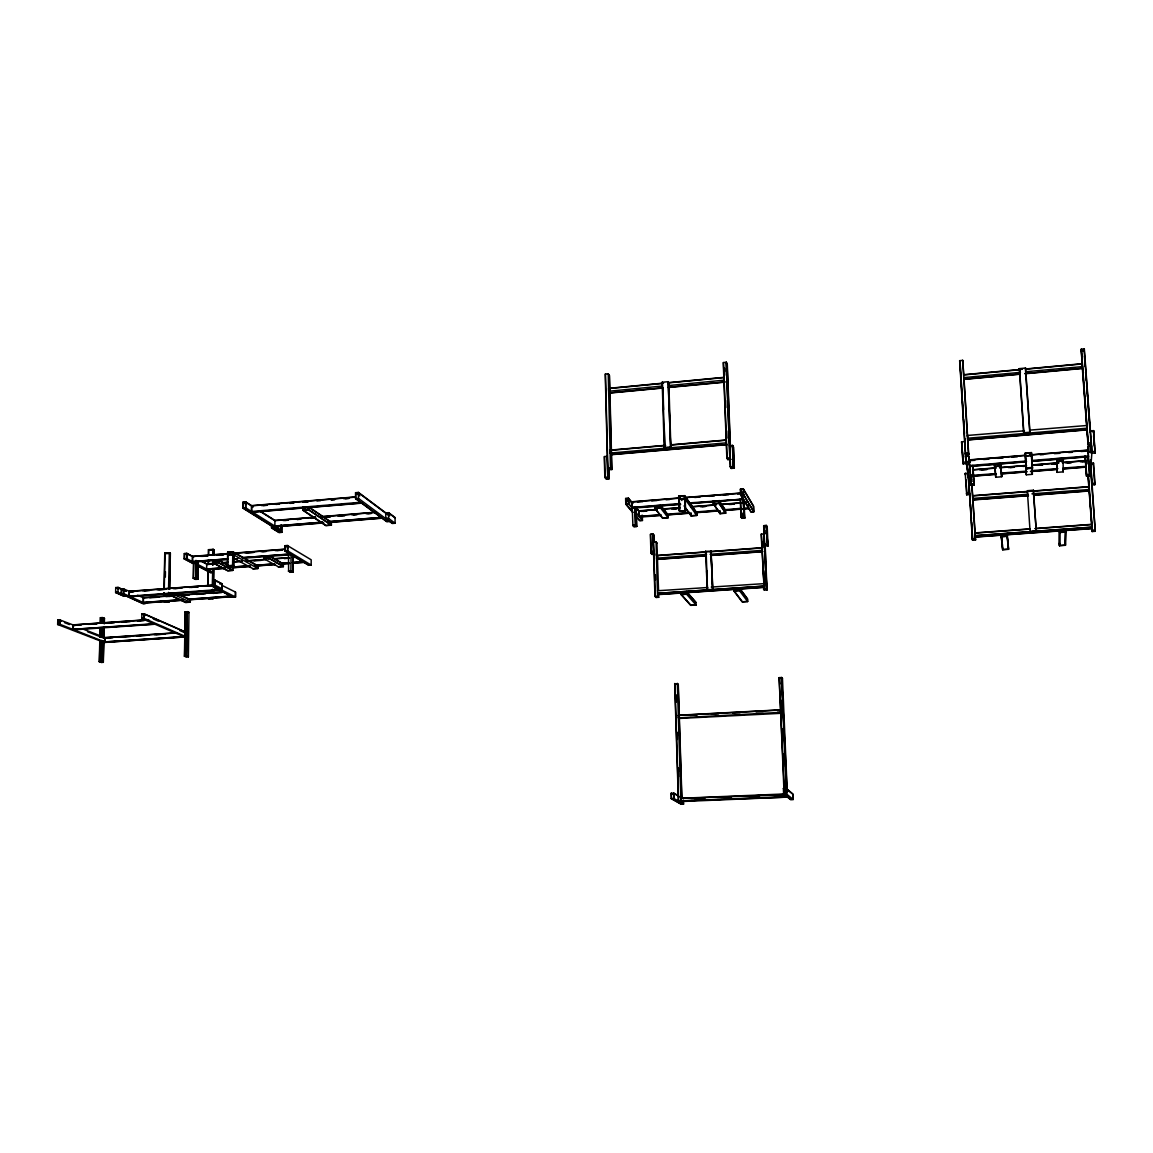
<?xml version="1.0" encoding="UTF-8"?>
<svg xmlns="http://www.w3.org/2000/svg" width="1153" height="1153" viewBox="0 0 1153 1153"><rect width="100%" height="100%" fill="white"/><g stroke="black" fill="none" stroke-linecap="round" stroke-linejoin="round"><path stroke-width="1.5" d="M389.527 521.43L386.716 521.66L355.556 498.687L355.556 492.691L358.482 492.446L389.685 515.809M358.482 492.446L358.482 498.442L355.556 498.687M331.228 525.019L331.228 522.496L308.355 506.96L302.965 507.406L302.951 510.001L325.982 525.437L331.228 525.019L308.341 509.554L302.951 510.001M331.401 525.177L331.401 522.309L308.528 506.758L308.514 509.712L331.401 525.177L325.809 525.638L302.778 510.202L302.792 507.234L307.289 510.318M308.341 509.554L308.355 506.96M285.079 551.12L287.688 550.918L287.731 545.47L285.108 545.686L285.079 551.12L308.615 565.273L311.166 565.085L311.195 559.81L287.573 545.657L285.281 545.83L285.238 550.932L308.773 565.1L311.007 564.927M1063.037 458.231L1063.239 471.851L1057.056 472.355L1057.114 458.721L1063.037 458.231L1063.21 460.796L1057.301 461.286L1057.243 472.154L1057.056 469.631M281.173 524.673L281.13 529.976L278.738 530.178L243.081 507.94L243.139 502.405L245.632 502.189L253.04 506.873M278.565 530.366L281.303 530.149L281.332 525.898M281.577 532.182L274.111 527.526L271.704 527.728L279.199 532.383L281.577 532.182L281.62 526.892M271.56 525.076L271.531 527.915L279.026 532.571L281.75 532.355L281.793 526.705M283.206 566.454L283.22 564.134L269.153 555.919L269.139 558.283L283.206 566.454L278.435 566.815L264.123 558.845L264.138 556.15L268.39 558.6M283.364 566.599L283.393 563.947L269.326 555.746L269.298 558.441L283.364 566.599L278.277 566.988M311.166 565.085L287.529 550.759L287.573 545.657M288.509 553.152L288.61 571.182L292.747 572.09L292.862 555.919M290.887 571.009L291.104 554.334M290.383 572.306L292.977 572.119L293.093 555.948M322.667 522.251L274.875 526.128L274.918 520.421L315.605 517.077M251.585 511.37L251.642 505.864L355.311 497.145M252.896 568.905L257.955 568.515L257.984 565.878L232.834 551.739L227.631 552.143L227.458 565.748L228.64 566.296M1059.448 545.7L1059.607 529.789L1059.621 545.513L1065.271 545.11L1065.588 529.169L1065.79 532.081L1065.473 545.283L1059.448 545.7L1059.391 529.631L1059.593 532.527L1065.79 532.081M232.575 570.274L217.672 562.232L212.887 562.606L227.862 570.634L232.575 570.274L232.603 567.968L217.715 559.897M233.886 555.054L233.742 565.95L232.575 565.402L232.834 551.739M232.733 570.432L232.762 567.795L217.874 559.709L217.831 562.39L232.733 570.432L227.703 570.807L212.728 562.779L217.831 562.39M233.511 565.921L233.655 555.04L227.602 554.867L228.784 555.415M235.443 592.296L235.385 596.894L233.338 597.052L213.449 586.949M215.683 586.949L213.305 587.122L233.194 597.211L235.529 597.038L235.587 592.138L221.707 585.234M281.75 532.355L242.894 508.142L242.966 502.232L245.82 501.987L253.213 506.671M245.632 502.189L245.575 507.738L281.303 530.149M245.82 501.987L245.748 507.896L242.894 508.142M215.697 581.962L212.7 580.348L215.107 580.175L222.183 583.822L222.111 588.837L214.876 585.061L214.948 580.334L222.039 583.994L221.967 588.679L219.877 588.837M215.107 580.175L215.034 585.22L212.628 585.393L235.529 597.038M227.689 565.777L227.833 554.881M197.783 579.195L198.071 561.439M195.477 579.411L198.013 579.224L198.302 561.468M207.9 586.286L208.145 570.605M208.246 563.644L208.304 560.156M208.39 554.924L208.462 549.707L213.103 549.347L214.083 549.88L214.011 555.112M208.117 586.315L208.347 570.634M208.462 563.658L208.506 560.185M208.592 554.953L208.679 549.722M212.411 589.471L212.368 592.959L212.498 589.428M212.469 585.983L212.671 572.047M212.786 565.071L212.858 559.839M212.93 554.622L213.017 549.39L213.881 549.866L213.795 555.083M212.556 585.94L212.815 568.515M212.858 565.028L212.945 559.796M213.017 554.564L213.103 549.347M212.786 585.22L212.858 580.492M198.186 566.224L210.552 572.681L213.031 572.493L213.089 569.02M213.233 593.391L213.291 589.918M213.42 581.198L213.593 569.02M213.435 593.42L213.492 589.932M213.622 581.227L213.795 569.034M193.545 563.788L184.278 558.946L184.365 553.57L186.916 553.382L193.618 556.928M193.704 563.615L184.437 558.758L184.523 553.728L186.757 553.555L193.545 557.058M188.386 656.864L186.469 656.129L187.233 611.623L188.962 612.43L188.386 656.864L184.437 656.244L185.215 611.739L189.15 612.445L187.06 612.589M185.402 611.753L184.624 656.259L186.368 656.965M194.526 562.794L186.671 558.585L186.757 553.555M186.916 553.382L186.829 558.744L184.278 558.946M187.305 611.594L186.541 656.1L184.437 656.244M190.274 602.183L171.148 593.146L171.105 595.625L185.647 602.515L190.274 602.183L190.317 599.733L175.847 592.801L175.804 595.279L143.361 597.701L143.26 602.572L180.963 599.848M195.563 579.354L193.257 578.287L193.531 562.275M193.762 562.289L193.488 578.302L198.013 579.224M195.707 578.143L195.996 560.344L195.794 578.1L193.257 578.287M163.913 596.26L163.971 592.671M164.043 589.068L164.764 553.137L169.332 552.777L168.569 588.779M164.115 596.274L164.187 592.685M164.259 589.097L164.965 553.166M165.34 577.004L165.441 571.629M168.424 595.957L168.569 592.325M169.332 596.389L169.405 592.801M169.477 589.212L170.154 553.296L164.764 553.137M169.534 596.418L169.606 592.815M169.678 589.226L170.37 553.325L169.26 552.835M190.13 602.039L185.792 602.356L171.249 595.467L171.293 593.291L175.688 592.959L190.173 599.906M175.688 592.959L175.66 595.135L171.249 595.467M184.682 636.96L141.79 618.584L141.891 613.944L144.067 613.785L185.085 631.801M184.999 636.254L143.837 618.296L143.923 613.944L142.021 614.073M144.067 613.785L143.966 618.44L141.79 618.584M125.749 595.885L123.429 596.058L115.617 592.541L115.732 587.569L118.067 587.396L126.095 591.042M118.067 587.396L117.952 592.368L115.617 592.541M121.569 589.068L121.454 593.723L143.246 603.538L145.249 603.394M218.421 589.572L129.165 596.216L129.28 591.273L213.089 585.09M129.251 596.087L129.352 591.46L214.876 585.061M101.349 662.427L99.273 661.721L99.821 640.592M99.907 637.076L100.138 628.27M100.282 622.995L100.412 617.705L102.458 617.561L102.329 622.851L102.401 617.604L104.462 618.397L104.332 623.672M99.461 661.736L100.008 640.607M100.109 637.09L100.325 628.284M100.47 623.009L100.599 617.734L104.462 618.397M103.871 641.241L103.338 662.326L101.32 661.591L101.81 640.491L101.32 661.591L103.15 662.312L103.684 641.227M101.896 636.975L102.127 628.169L101.954 636.932M103.77 637.71L104.044 627.174M104.13 623.658L104.274 618.383M103.972 637.724L104.231 627.189M105.831 642.221L104.952 641.875L105.067 637.753L176.596 632.911M57.65 624.479L57.794 619.882L59.927 619.723L59.783 624.321L57.65 624.479L103.972 642.365L184.494 636.946L103.842 642.509M59.653 624.191L59.783 619.882L57.924 620.011L57.794 624.321L59.653 624.191L105.889 642.38M1082.119 365.184L1081.341 349.2L1088.23 444.582L1081.154 349.157L1084.31 348.869L1092.078 453.187M1082.436 366.495L1082.364 368.47L1025.003 373.774M1084.036 350.728L1084.31 348.869M1087.005 428.08L1086.919 429.665L967.799 439.769M1088.028 444.64L1088.129 442.997L1091.329 442.723L1091.214 444.381L1088.028 444.64L1086.847 428.757M1087.928 452.927L1088.346 445.995L1091.545 445.735L1091.084 452.668M1088.129 457.496L1089.7 476.002L1086.53 476.247L1085.449 456.228M1088.144 453.1L1088.562 446.168L1088.043 463.938M1090.334 432.577L1090.637 430.934M1091.026 444.337L1091.113 442.795M1091.862 528.016L1092.122 531.519L1095.235 531.302L1090.45 459.802M1090.911 452.87L1091.358 445.937M1089.513 475.958L1089.801 474.445L1086.63 474.705M1090.291 464.818L1090.522 461.344M1090.493 464.789L1090.579 463.347L1091.992 484.923M1089.196 489.376L1089.124 490.991L1033.78 495.271M1090.507 470.395L1091.992 451.616M1093.318 432.274L1093.433 430.703L1095.076 452.985L1091.877 453.244L1084.108 348.941M1093.52 432.303L1093.635 430.631L1090.435 430.891M1093.188 464.573L1093.491 463.059L1090.392 463.319M1094.874 452.956L1094.99 451.428M1095.076 452.985L1093.635 430.631M1091.689 525.71L1091.79 524.327L1035.163 528.478M1094.701 484.707L1093.289 463.131M1095.004 483.251L1094.889 484.736L1091.79 484.981L1091.891 483.496L1095.004 483.251L1093.491 463.059M1092.122 531.519L1092.222 530.164L1095.35 529.933M1095.047 531.274L1095.148 529.991M608.899 469.747L611.897 469.502L609.49 375.575L608.222 373.745L605.239 374.033L607.833 477.097L609.13 478.639L606.118 478.899L604.821 477.342L604.302 456.574L607.314 456.314M730.411 446.816L727.298 364.146L726.332 362.258L723.262 362.561L726.837 458.029L727.802 459.658L730.887 459.398M662.182 382.263L668.25 381.686L668.812 382.594L670.887 447.811L670.325 446.975L664.2 447.508L662.182 382.263L662.744 383.171M608.597 388.345L663.551 383.099M668.87 382.594L723.825 377.348M661.808 383.502L608.64 388.575L608.698 391.141L609.937 393.058L662.989 388.028M668.899 382.839L723.853 377.593M608.669 391.271L661.894 386.082M668.956 385.534L723.954 380.187L724.891 382.162L668.308 387.523M609.894 392.813L662.961 387.783M668.264 387.278L724.848 381.917M965.724 462.036L965.969 463.52L959.656 360.673L962.726 360.37L963.764 374.653M1081.067 351.06L1084.224 350.771M1019.324 368.629L1025.579 368.052L1030.004 433.067L1029.975 432.231L1023.677 432.764L1023.72 433.6L1019.324 368.629L1019.382 369.551M963.62 374.725L1022.495 369.263M1082.235 363.699L1025.579 368.974L1025.579 368.052M963.634 374.956L1020.29 369.695M1025.593 369.205L1082.249 363.944M963.793 377.607L1020.463 372.361M1025.766 371.742L1082.451 366.625M964.038 379.164L1019.612 374.033M1024.988 373.529L1082.35 368.239M1019.627 374.264L964.052 379.395L963.793 377.478M610.168 450.117L665.483 445.289M670.844 444.813L726.159 439.985M665.526 445.519L610.211 450.362L610.283 452.942L611.522 454.7L727.24 444.654M670.887 445.058L726.203 440.215M610.24 453.086L726.289 442.853M611.479 454.469L727.197 444.424M729.489 445.721L732.587 445.447L733.539 447.119L734.331 468.161L731.233 468.421L730.281 466.806L726.332 362.258M1024.44 430.818L967.396 435.459L967.641 437.102M1029.773 430.127L1086.818 425.5M610.629 467.916L607.617 468.176L609.043 469.689M726.837 458.029L729.935 457.755M959.858 360.702L966.171 463.564L963.072 463.794L961.559 441.801L964.657 441.541M355.254 496.914L251.585 505.634L251.513 511.514L360.673 502.276M261.645 505.605L267.006 505.158M275.927 504.409L279.502 504.106M290.21 503.212L293.784 502.91M302.706 502.16L308.053 501.714M316.989 500.964L320.548 500.661M331.271 499.768L334.831 499.465M343.767 498.716L349.114 498.255M263.36 505.605L266.934 505.302M290.138 503.357L293.712 503.054M304.421 502.146L307.995 501.843M331.199 499.898L334.774 499.595M345.482 498.701L349.056 498.399M604.821 477.342L607.833 477.097M730.281 466.806L733.394 466.547L734.331 468.161M608.64 468.248L608.899 478.61L606.262 478.826L605.051 477.385L604.532 456.602M734.115 468.118L733.222 466.619L732.429 445.519L733.308 447.076L734.115 468.118L731.391 468.349L730.512 466.85L729.705 445.75L730.598 447.321M252.593 512.004L304.392 507.68M307.966 507.392L361.552 502.924M252.651 512.235L361.61 503.155M968.722 454.541L965.623 454.801L965.378 453.215L968.477 452.956L968.722 454.541L967.843 440.345M302.778 510.202L308.514 509.712M966.171 463.549L965.551 456.17L968.664 455.911L969.687 462.627M1032.511 468.233L1031.459 452.581L1025.103 453.1L1026.156 468.738L1032.511 468.233L1032.468 467.441L1026.112 467.945M1025.32 453.273L1031.272 452.783L1031.445 455.377L1025.493 455.867L1025.32 453.273L1026.285 474.805L1032.411 474.315L1032.223 471.447M1026.026 455.19L969.269 459.86L969.63 465.668M1029.571 454.902L1088.101 450.074L1089.599 474.517M969.284 460.09L1026.04 455.421M1029.586 455.132L1088.115 450.319M969.385 460.652L974.703 460.335M983.552 459.485L988.87 459.182M997.72 458.317L1003.038 458.015M1011.887 457.15L1017.22 456.847M1025.305 456.069L1031.661 455.55M1040.237 454.815L1043.768 454.527M1054.404 453.648L1059.722 453.345M1068.572 452.495L1072.131 452.336M1080.966 451.472L1086.299 451.169M1088.98 451.717L1091.776 451.486M962.813 462.223L969.024 461.762L970.307 470.078M1095.191 451.356L1088.792 451.918L1088.346 445.995M320.923 516.645L375.763 512.163M274.99 520.637L315.677 517.308M320.981 516.875L375.82 512.379M283.061 520.522L288.365 520.089M297.2 519.369L300.731 519.066M311.339 518.201L314.87 517.913M325.477 517.048L330.767 516.616L325.405 517.193M337.843 516.04L344.906 515.463M351.982 514.887L357.271 514.454L353.683 514.872M366.106 513.719L371.41 513.287M284.762 520.507L288.293 520.219M297.128 519.499L300.674 519.21M311.267 518.346L314.812 518.057M339.544 516.025L344.848 515.593M367.821 513.719L371.352 513.431M388.619 512.667L385.779 512.898L385.794 518.677L388.633 518.446L388.619 512.667L395.075 517.538L395.104 523.26L392.294 523.476L358.295 498.269M969.615 465.538L1026.415 461.041M1031.733 460.465L1088.533 455.968M1000.573 465.898L994.751 466.374L994.578 463.823L1000.4 463.347L1001.611 476.607L1001.453 474.099M969.731 466.216L996.307 464.054M999.853 463.765L1026.444 461.589M1031.762 461.157L1058.353 458.995M1061.899 458.707L1088.475 456.53M969.745 466.446L1026.458 461.82M1031.776 461.387L1088.49 456.761M1063.426 460.969L1057.114 461.488L1056.912 458.548M274.947 525.984L322.725 522.107M328.043 521.675L381.139 517.366M329.744 521.675L381.081 517.51M972.599 469.732L995.933 467.844M999.521 467.556L1026.444 465.365M1031.834 464.933L1058.757 462.757M1062.345 462.454L1085.679 460.566M972.613 469.963L995.947 468.075M999.536 467.787L1026.458 465.596M1031.849 465.163L1058.771 462.973M1062.36 462.684L1085.694 460.796M275.884 526.575L321.86 522.857M330.695 522.136L381.974 517.985M275.956 526.806L323.69 522.929M330.752 522.352L382.032 518.201M632.709 512.451L625.776 504.207L625.632 498.485L628.529 498.24L632.766 503.385M740.399 489.189L743.382 488.944L753.586 506.167L753.817 511.788L750.92 512.018L740.63 494.997L740.399 489.189L753.817 511.788M979.877 469.92L987.054 469.329M1008.558 467.585L1013.934 467.152M1022.898 466.432L1026.487 466.143M1037.239 465.264L1042.615 464.832M1051.579 464.111L1056.955 463.665L1053.381 464.097M1065.92 462.944L1071.296 462.512M1080.26 461.776L1085.636 461.344M632.593 503.573L628.356 498.442L625.82 498.644L625.964 504.02L632.882 512.263M981.679 469.905L987.054 469.458M1010.359 467.57L1013.948 467.282M1039.04 465.25L1042.629 464.962M1067.721 462.929L1071.31 462.641M1082.076 461.762L1085.65 461.474M271.531 527.915L274.284 527.699M684.709 498.557L678.771 499.033L685.228 499.278L685.603 510.909L679.146 510.664L678.67 496.121L684.608 495.646L696.743 512.653L696.83 515.463L691.094 515.91L685.963 508.877M684.075 505.864L691.267 515.722L696.657 515.305L696.571 512.84L684.421 495.833L678.872 496.294L678.944 498.831L684.507 498.384L696.83 515.463M969.716 494.507L966.718 494.752L965.248 473.422L968.261 473.177M1026.357 468.68L1032.281 467.498L1026.357 468.68L1025.507 456.098M389.354 521.271L386.889 521.459L355.729 498.485L355.744 492.864L358.309 492.648L387.927 514.829M679.866 497.909L631.469 501.814L631.628 507.507L680.083 503.515M685.242 497.476L740.817 493.008M631.513 502.031L679.91 498.139M685.286 497.707L740.846 493.239M637.422 502.088L642.798 501.656M651.748 500.935L657.124 500.503M666.074 499.782L669.648 499.494M694.711 497.476L700.073 497.044M709.023 496.323L714.399 495.891M723.349 495.17L728.725 494.738M737.675 494.032L743.036 493.599M972.916 475.324L995.918 473.595M1001.222 473.047L1025.997 471.188M1031.286 470.626L1057.834 468.622M1063.124 468.06L1086.14 466.345M973.046 475.973L996.365 474.099M1001.741 473.667L1026.862 471.649M1032.238 471.217L1057.359 469.199M1062.735 468.767L1086.054 466.893M625.964 504.02L628.5 503.818L632.219 508.214L680.573 504.351M740.803 494.796L743.426 494.579L753.63 511.629L751.093 511.831L740.803 494.796L740.601 489.348L743.209 489.131L753.413 506.354L753.63 511.629M973.06 476.203L996.379 474.33M1001.77 473.897L1026.876 471.88M1030.465 471.591L1057.373 469.43M1062.749 468.997L1086.068 467.124M625.776 504.207L628.688 503.976L628.529 498.24M740.63 494.997L743.613 494.752L743.382 488.944M394.917 523.087L392.467 523.289L385.981 518.475L388.446 518.274L395.104 523.26M995.731 477.256L1001.813 476.765L1000.588 463.146L1000.775 466.057L994.563 466.561L994.376 463.65L995.731 477.256L995.543 474.387M971.648 479.893L969.024 480.095L966.099 461.82L968.823 461.589L970.365 471.577M971.849 480.052L968.837 480.297L965.81 457.77L965.911 462.007M689.018 502.924L743.224 499.134L718.146 501.123M654.962 505.821L660.41 505.389L667.918 515.088L668.005 517.538L662.658 517.956L655.034 508.329L654.962 505.821L657.138 508.588M718.982 500.719L713.448 501.151L713.534 503.674L720.077 513.474L725.511 513.056L719.068 503.241L718.982 500.719L725.424 510.577M631.657 507.378L657.253 505.98M660.828 505.706L680.529 504.135M689.494 503.414L714.572 501.411M689.523 503.645L743.267 499.35M971.792 481.45L968.779 481.695L969.024 483.165M971.619 481.507L968.981 481.723L969.197 483.107M655.034 508.329L660.482 507.896L668.178 517.711L662.485 518.158L654.861 508.516L654.774 505.663L656.951 508.43M713.534 503.674L719.068 503.241M654.861 508.516L660.669 508.055L660.583 505.201L668.091 514.901L668.178 517.711M713.361 503.875L719.256 503.4L725.698 513.215L719.904 513.661L713.361 503.875L713.26 500.993L715.321 503.976M970.826 483.885L973.91 483.64L974.141 485.154L971.071 485.399L969.716 466.014M656.85 509.439L638.935 510.851L639.093 516.458L660.626 514.627M662.226 509.006L680.126 507.594M690.878 506.743L715.955 504.755M719.53 504.466L746.395 502.333M656.893 509.655L638.978 511.067L639.122 516.328L661.101 515.232M664.056 509.093L680.169 507.81M692.708 506.816L715.984 504.971M721.36 504.538L746.423 502.564M641.299 511.399L646.66 510.966M671.695 508.992L677.07 508.559M700.318 506.729L705.679 506.297M728.927 504.452L734.302 504.034L730.699 504.452M643.057 511.384L646.631 511.11M673.453 508.977L677.042 508.689M702.076 506.715L705.65 506.426M679.146 510.664L685.603 510.909M685.386 510.88L684.551 498.615L685.386 510.88L679.362 510.693L678.987 499.062L679.665 506.34M208.462 549.707L213.881 549.866M667.774 514.195L689.292 512.379M694.654 512.091L717.973 510.13M725.107 509.698L741.264 508.3M744.824 508.142L748.801 508.343L725.525 510.174M165.787 553.685L170.37 553.325M209.457 550.255L214.083 549.88M666.463 514.8L689.739 512.984M695.1 512.552L718.377 510.736M639.656 517.135L661.145 515.449M666.506 515.016L689.768 513.2M695.144 512.782L718.405 510.952M723.781 510.534L748.83 508.559M227.804 552.301L232.675 551.912L257.825 566.051L257.811 568.371L253.055 568.732L233.555 558.167M642.336 516.313L642.452 520.479L639.641 520.695L636.182 516.573M1036.259 531.317L1033.463 490.212L1027.337 490.702L1030.105 531.764L1036.23 530.639L1033.304 490.919M228.006 553.584L192.508 556.337L192.421 561.684L227.934 558.931M235.111 553.022L284.82 549.145M228.078 553.786L192.58 556.553L192.493 561.554L228.006 558.801M235.169 553.224L284.877 549.361M972.685 495.689L1089.008 486.624M972.7 495.905L1028.173 491.596M1031.748 491.308L1089.008 486.854M200.708 556.38L207.799 555.832M216.663 555.141L223.754 554.593M237.95 553.483L234.39 553.757L237.878 553.613M245.041 552.936L253.905 552.244M260.996 551.696L266.314 551.278M275.178 550.586L282.269 550.039M202.409 556.366L207.727 555.962M218.364 555.126L223.696 554.723M246.742 552.921L253.833 552.373M262.697 551.682L266.242 551.408M276.893 550.572L282.211 550.168M227.761 554.679L232.647 554.305L257.955 568.515M184.437 558.758L186.671 558.585M285.238 550.932L287.529 550.759M1028.346 494.233L972.858 498.399L973.089 499.97L1028.418 495.689M1031.921 493.83L1089.21 489.521M636.73 526.431L635.577 525.076L632.68 525.307L633.847 526.662L636.73 526.431L636.197 507.19M740.975 516.919L743.944 516.688L744.809 518.072L741.84 518.302L740.975 516.919L740.284 499.163M973.06 499.739L1028.404 495.459M1033.765 495.041L1089.109 490.76M639.468 511.673L635.937 507.234L636.514 526.402L633.991 526.604L632.896 525.336L632.06 502.521M740.5 499.191L741.177 516.948L741.999 518.245L744.593 518.043L743.094 498.975M290.167 554.002L242.216 557.706L290.095 554.146M193.459 562.059L227.227 559.666M234.261 558.917L237.821 558.643M244.912 558.095L291.104 554.737M269.139 558.283L264.282 558.657L264.296 556.294L268.548 558.758M264.123 558.845L269.298 558.441M215.625 563.197L206.718 563.889L206.632 569.135L222.673 567.91L206.704 569.005M222.745 562.65L228.092 562.246M233.425 561.828L242.332 561.151M245.906 560.877L265.493 559.378M274.4 558.686L288.654 557.591M292.213 557.317L295.773 557.043M206.776 564.076L215.683 563.399M222.803 562.851L228.15 562.448M233.497 562.03L242.404 561.352M247.736 560.934L265.55 559.58M274.457 558.888L288.711 557.793M292.271 557.519L295.831 557.245M213.118 564.048L207.785 564.451L200.781 560.733M223.797 563.226L227.357 562.952M254.049 560.906L261.169 560.358M284.287 558.585L289.634 558.182M227.458 565.748L232.661 565.359M228.539 566.339L233.742 565.95M764.641 544.85L763.862 525.725L766.313 525.537L767.221 526.777L768.013 545.859L765.203 546.061L764.439 544.821L767.249 544.62L768.013 545.859M249.466 565.748L229.865 567.247L249.408 565.878M254.813 565.345L274.414 563.86M281.548 563.313L288.668 562.779M292.242 562.505L302.936 561.684M254.755 565.474L274.356 563.99M281.476 563.442L288.61 562.909M292.17 562.635L302.864 561.814M207.641 569.496L225.44 568.141M232.56 567.607L250.374 566.253M255.707 565.849L275.293 564.365M282.413 563.817L289.533 563.284M293.093 563.01L303.772 562.203M207.699 569.697L225.512 568.343M232.632 567.809L250.432 566.454M255.764 566.051L275.351 564.566M282.471 564.019L289.59 563.486M293.15 563.212L303.83 562.405M212.887 572.349L210.711 572.508L198.345 566.037M653.347 542.198L656.086 541.996L657.124 543.222M763.992 533.882L761.182 534.098L764.194 590.134L767.004 589.932L765.116 543.985M219.805 584.009L222.183 583.822M650.941 553.195L653.679 552.993L654.717 554.189L651.993 554.391L650.941 553.195L650.393 534.329L653.117 534.127L654.155 535.367L654.356 542.213M130.39 591.777L133.95 591.518M142.857 590.855L149.976 590.336L144.557 590.855M157.096 589.803L166.003 589.154M173.123 588.621L182.03 587.972L174.838 588.621M189.164 587.439L198.071 586.791M205.191 586.257L212.311 585.738M130.318 591.893L133.878 591.633M158.811 589.803L165.931 589.269M190.879 587.439L197.999 586.906M206.906 586.257L212.253 585.854M706.659 570.966L707.322 590.077L705.535 551.249L711.531 551.451M761.744 547.761L656.489 555.487L657.527 556.683M706.472 552.028L656.518 555.703L657.498 556.813M710.046 551.768L761.773 547.978M974.991 532.888L1029.86 528.867M975.02 533.118L1029.874 529.097M1035.178 528.708L1091.805 524.557M125.605 595.741L123.573 595.885L115.761 592.383L117.808 592.224L143.102 603.696L145.379 603.523L123.501 593.564L123.602 588.909L131.514 592.296M219.733 589.01L222.111 588.837M130.203 596.519L219.301 590.019M706.558 554.42L656.561 558.196L657.599 559.378L705.665 555.876M710.104 554.29L761.874 550.37L762.594 551.523L710.969 555.285M130.275 596.706L219.373 590.206M975.179 535.77L1092.006 527.252M705.636 555.674L657.57 559.176L656.59 558.066M711.012 555.487L762.623 551.725L761.859 550.5M975.38 536.88L1002.26 534.92M1007.65 534.531L1059.636 530.74M1065.012 530.351L1091.891 528.391M177.461 595.222L222.327 591.95M173.93 595.669L143.419 597.888L143.332 602.442L181.035 599.733M177.519 595.409L224.186 592.008M149.804 597.802L158.768 597.153M165.946 596.62L171.321 596.231M180.286 595.582L189.251 594.934M196.428 594.415L205.393 593.752M212.556 593.233L221.52 592.584M1001.38 536.577L1007.117 536.159L1008.399 549.145L1002.822 549.549L1001.222 534.055L1002.476 545.455M1059.78 532.34L1065.588 531.908L1065.401 529.371L1065.271 545.11M972.325 538.869L975.352 538.638L975.568 539.964L972.555 540.18L972.325 538.869L968.347 474.575M1001.208 536.765L1007.318 536.318L1007.131 533.435L1008.587 549.318L1002.649 549.736L1001.02 533.882L1002.649 549.736M188.213 599.214L231.306 596.101L188.141 599.329M144.255 602.86L181.929 600.151M189.106 599.632L232.157 596.533M144.327 603.048L183.788 600.209M189.164 599.819L232.214 596.721M163.798 601.65L169.232 601.78M207.713 598.479L213.161 598.623M164.85 602.125L169.433 601.794L168.324 601.362M208.722 598.969L213.363 598.638L212.282 598.191M141.92 618.44L143.837 618.296M146.907 619.723L72.927 624.883L72.798 629.423L153.925 623.701M148.737 619.766L72.985 625.041L72.87 629.307L154.79 624.076M73.994 625.301L81.041 624.811M88.075 624.321L96.866 623.701M103.914 623.211L114.464 622.476M121.512 621.986L130.303 621.381M137.351 620.89L144.384 620.4L139.037 620.876M73.922 625.416L80.969 624.926M89.761 624.321L96.809 623.831M105.6 623.211L114.406 622.591M123.198 621.986L130.246 621.496M73.864 629.841L154.848 624.249M657.541 590.754L707.711 587.511M711.257 587.064L763.228 583.692M706.875 589.514L712.885 589.702L710.94 550.889L712.684 589.673M657.657 593.348L763.315 586.099L764.079 587.381L658.666 594.588L657.657 593.348L763.3 586.243M658.622 594.371L683.643 592.671M687.217 592.426L733.668 589.241M739.03 588.88L764.05 587.165M683.325 594.444L681.019 591.878L681.106 594.617L690.676 605.368L696.066 605.008L686.453 594.069L681.264 594.429L690.834 605.181L695.893 604.849M734 588.419L734.086 590.826L739.347 590.466L747.648 601.563L742.186 601.924L733.928 591.013L733.812 588.261L736.061 591.172M652.137 554.348L651.142 553.224L650.595 534.358L652.973 534.17L654.962 596.389L657.7 596.202M681.106 594.617L686.626 594.227L686.539 591.503L695.98 602.342L696.066 605.008M733.928 591.013L739.52 590.624L739.419 587.871L747.548 598.883L747.648 601.563M763.416 588.996L766.241 588.808L767.004 589.932M655.999 597.485L658.738 597.297L658.435 593.795M176.553 632.752L104.995 637.58L104.894 641.99L183.615 636.701M103.957 638.128L113.153 637.494L105.932 638.099M120.301 637.018L131.024 636.297M136.385 635.923L148.896 635.087M154.243 634.726L164.965 633.991M122.016 637.004L130.952 636.398M138.101 635.923L148.823 635.202M155.972 634.712L164.908 634.107M104.952 641.875L183.687 636.6M99.273 661.721L101.32 661.591M101.291 662.471L103.338 662.326M784.112 782.844L784.717 797.227L779.053 677.676L781.763 677.517L786.764 796.55L678.382 801.09L674.692 683.599L678.281 684.291L681.899 797.962M779.053 677.676L782.455 678.382L787.153 789.92M678.339 715.235L780.394 709.844L781.085 710.623L777.526 710.81M690.013 715.422L697.147 715.047M711.444 714.298L718.578 713.923M732.876 713.159L740.01 712.785M756.094 711.949L763.228 711.56M683.47 800.47L683.585 804.03L680.947 804.131L671.32 798.726L671.147 793.278L673.856 793.163L677.95 795.527M783.391 788.465L786.173 788.349L792.99 794.086L793.221 799.49L790.511 799.605L783.622 793.999L783.391 788.465L787.528 791.909M671.334 793.437L671.478 798.553L673.842 798.452L683.585 804.03M786.216 793.725L783.781 793.826L790.67 799.418L793.048 799.332L792.832 794.258L786 788.522L786.216 793.725L793.221 799.49M671.32 798.726L674.029 798.625L673.856 793.163M680.976 798.28L786.404 793.884L781.619 677.56L782.455 678.382M690.777 798.452L704.93 797.847M717.325 797.328L731.492 796.737M745.66 796.146L759.813 795.541M772.207 795.022L784.602 794.503M694.293 798.452L704.915 798.006M720.841 797.328L731.478 796.882M749.176 796.146L759.798 795.7M775.738 795.022L784.588 794.648L681.005 798.452L681.077 800.816L784.862 797.199M679.333 801.623L787.456 797.112M683.412 803.872L681.106 803.958L671.478 798.553M59.783 619.882L74.729 625.589M82.829 629.005L106.004 637.984M57.794 619.882L61.21 621.308M64.51 622.62L69.454 624.566M87.599 631.729L104.073 638.243M100.412 617.705L102.415 618.541M143.923 613.944L184.941 631.959M141.891 613.944L145.307 615.515M153.392 618.988L158.321 621.15M179.695 630.504L184.624 632.666M117.923 587.554L126.239 591.186M115.732 587.569L118.86 588.981M137.582 595.294L143.938 597.96M185.215 611.739L187.132 612.56M197.466 564.249L213.031 572.493M184.365 553.57L187.608 555.371M200.622 560.92L207.713 564.581M212.772 560.113L218.911 563.486M227.631 552.143L233.583 555.458M677.344 683.455L680.919 801.004L681.999 801.522M680.919 801.004L681.812 801.508M671.147 793.278L674.073 795.022M680.674 797.112L683.412 798.698M681.884 798.078L673.683 793.336L673.842 798.452M290.484 572.263L288.38 571.153L290.988 570.966L292.977 572.119M285.108 545.686L288.221 547.632M242.966 502.232L246.108 504.265M260.621 511.356L275.423 520.724M260.434 511.557L275.25 520.925M355.556 492.691L359.794 495.862M388.431 512.854L394.902 517.726M679.376 718.636L678.425 717.887L780.523 712.395L781.172 713.116M674.692 683.599L675.788 684.406M677.2 683.484L678.094 684.262L681.697 797.948M654.962 596.389L656.143 597.441M658.738 597.297L657.57 596.245L656.086 541.996M780.509 712.54L781.201 713.303L679.348 718.449L678.454 717.742L678.382 715.422L780.422 710.046L781.071 710.767M695.807 602.515L686.381 591.676L686.453 594.069M654.515 554.161L653.535 553.036L652.973 534.17L653.953 535.338L654.155 542.184M636.514 526.402L635.433 525.134L634.943 507.608M655.942 542.04L656.922 543.193L658.536 590.322M636.355 516.385L639.814 520.507L642.279 520.32L642.135 515.117M635.389 512.062L642.452 520.479M625.632 498.485L629.005 502.492M608.899 478.61L607.689 477.155L607.17 456.372M635.764 507.421L638.949 511.269M779.889 678.497L779.241 677.69L784.213 796.68M611.897 469.502L610.47 467.988L608.222 373.745M781.619 677.56L786.966 789.906M734.086 590.826L742.359 601.751L747.475 601.405L747.389 599.056L739.246 588.059L739.347 590.466M706.14 551.811L707.466 590.033L706.803 570.922M705.535 551.249L706.241 558.801M678.67 496.121L681.942 500.532M608.078 373.817L609.274 375.547L611.681 469.458M664.935 448.272L662.413 382.306L662.903 383.099M664.2 447.508L664.777 448.344L664.214 425.371M764.338 590.077L761.384 534.127M668.106 381.758L670.657 447.768L668.25 381.686M763.862 525.725L764.569 526.935M727.961 459.586L727.053 458.058L723.493 362.59M730.671 459.355L729.777 457.827L726.174 362.33L727.067 364.103L730.195 446.773M972.527 538.898L972.728 540.123L971.633 522.309M966.718 494.752L966.473 493.311L969.486 493.066L969.529 494.478M966.675 493.34L966.891 494.68L965.983 479.807M963.014 462.267L963.259 463.737L962.524 451.846M975.38 539.935L971.835 485.082M965.45 473.451L965.681 474.849M965.248 473.422L965.493 474.906M961.559 441.801L961.818 443.429M965.767 456.329L966.56 461.373M967.353 466.403L967.886 469.761M965.551 456.17L967.958 471.274M971.028 483.929L971.244 485.327L970.581 474.632M965.58 453.244L965.81 454.743M968.289 453.014L968.52 454.513L962.726 360.37M968.477 456.112L969.514 462.829M971.157 475.454L971.273 476.348M970.869 474.892L971.388 478.221M969.587 460.681L969.803 462.137M959.656 360.673L959.93 362.503M962.539 360.457L962.784 362.186M994.578 463.823L995.543 472.759M1006.944 533.637L1008.587 549.318M1093.577 435.719L1094.356 446.052M1084.425 356.032L1085.218 366.625M1085.607 371.929L1086.27 380.749M1086.674 386.053L1087.466 396.646M1087.855 401.95L1088.648 412.543M1089.037 417.847L1089.7 426.682M1090.839 472.009L1095.235 531.302M1082.379 368.715L1086.587 425.226M1088.389 475.742L1092.323 531.461L1088.158 475.411M1087.971 475.468L1088.879 487.733M1089.138 491.236L1091.603 524.514M1085.247 456.04L1086.731 476.189M1085.045 456.112L1086.53 476.247M1063.037 468.968L1063.239 471.851M1065.271 542.443L1065.473 545.283M1056.854 469.473L1057.056 472.355M1059.448 543.034L1059.621 545.513M1031.459 455.608L1032.31 468.19M1025.377 368.124L1029.802 433.024L1029.773 432.303M1026.084 471.937L1026.285 474.805M972.916 465.524L974.141 485.154M972.714 465.495L973.939 485.11L972.613 465.826M971.936 484.678L975.568 539.964M969.918 466.043L971.071 485.399M963.98 378.198L967.612 436.785M968.664 455.911L969.024 461.762M969.86 493.787L970.307 500.921M970.523 504.481L971.402 518.749M968.794 479.619L972.555 540.18M968.174 474.892L969.313 493.138M960.218 364.204L960.982 376.627M961.314 381.96L962.193 396.156M962.524 401.489L963.288 413.913M963.62 419.231L964.499 433.442M964.83 438.76L965.047 442.305M962.207 446.759L961.761 441.844L963.072 463.794M1019.569 369.464L1019.526 368.672L1023.907 433.528M1031.459 452.581L1032.209 474.157M780.797 700.073L781.172 709.066M782.008 728.855L782.31 736.046M783.06 754.033L783.435 763.027M784.256 782.815L784.645 791.808M779.745 678.526L779.976 683.931M780.653 700.116L781.1 710.897M781.849 728.883L782.31 739.678M782.916 754.062L783.435 766.659M767.249 544.62L766.457 525.494L763.661 525.696L766.241 588.808M764.713 530.409L764.857 533.868M764.569 530.452L764.713 533.925M764.915 543.971L766.803 589.918L763.848 533.94M762.392 542.371L762.609 547.675M763.545 570.649L763.834 577.711M762.248 542.429L762.464 547.733M763.401 570.692L763.834 581.299M1033.463 490.212L1033.492 490.947M748.297 505.028L748.412 507.868M743.901 500.33L744.809 518.072M743.253 498.918L743.944 516.688M742.604 492.864L742.82 498.629M741.797 512.941L741.999 518.245M741.638 512.999L741.84 518.302M732.587 445.447L733.394 466.547M724.516 367.966L724.66 371.554M724.358 368.038L724.632 375.229M725.568 400.379L725.842 407.557M726.721 430.919L726.981 438.097M725.698 513.215L725.597 510.39L719.155 500.517L719.256 503.4M719.991 511.01L720.077 513.474M719.803 510.837L719.904 513.661M711.084 550.846L712.439 589.14M691.18 513.258L691.267 515.722M690.993 513.099L691.094 515.91M684.608 495.646L685.084 510.202M684.421 495.833L684.507 498.384M679.304 499.753L679.679 511.384M676.119 695.057L676.234 698.603M677.402 735.902L677.301 732.342L677.387 739.477M678.411 767.869L678.526 771.415M675.989 695.086L676.206 702.191M678.281 767.884L678.555 776.762M674.894 683.628L678.584 801.09M663.061 388.388L663.566 409.589M660.41 505.389L660.482 507.896M655.336 574.814L655.481 580.045M653.564 542.227L655.163 596.418M651.892 550.975L651.993 554.391M635.087 507.551L635.577 525.076M632.031 502.65L632.175 507.983M628.356 498.442L628.5 503.818M608.856 468.277L609.13 478.639M605.469 374.076L607.833 468.204M121.425 588.924L121.31 593.881L123.645 593.709L123.76 588.751L121.425 588.924M1087.034 428.21L1086.933 429.896L967.814 439.999L967.569 438.241L1087.034 428.21M1091.992 527.108L1091.905 528.622L975.395 537.096L975.164 535.626L1091.992 527.108M767.812 545.83L766.313 525.537L767.812 545.83"/></g></svg>
